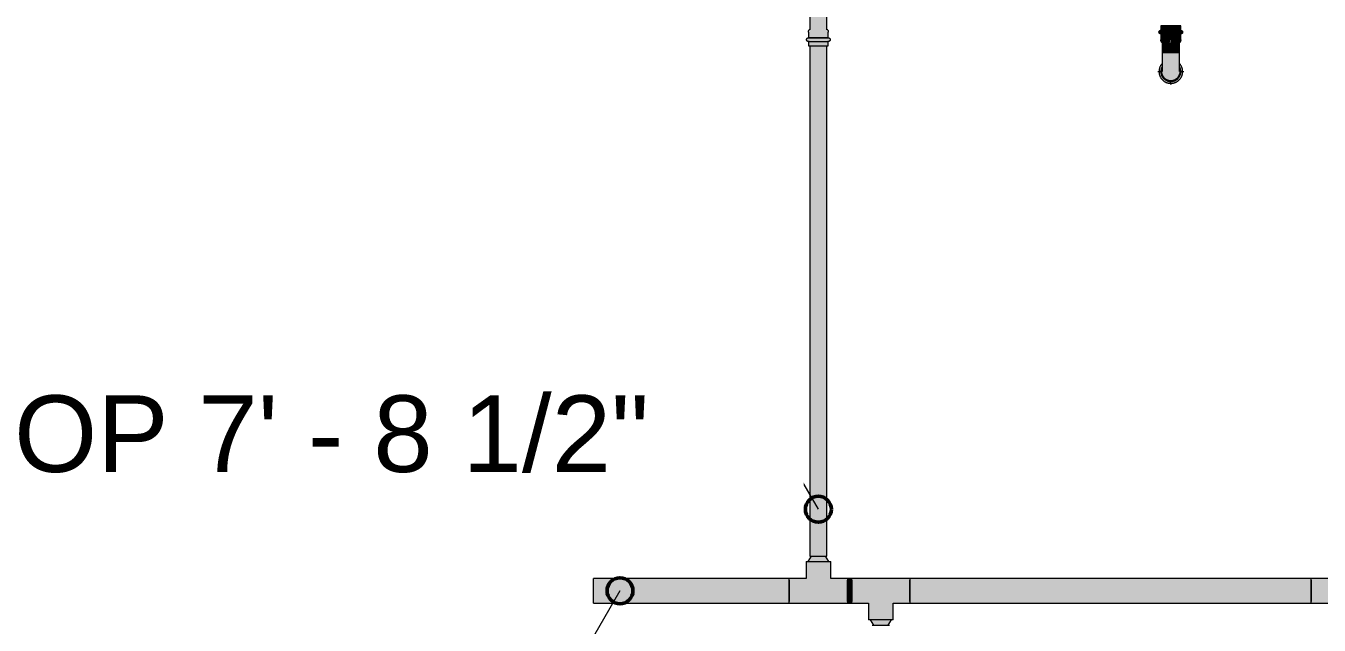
# Model space of a CAD drawing. Header units: inches. Extents: x -3385 to 41, y 7 to 1342.
# Drawn here: x -3176.1 to -3076.4, y 141.1 to 187.3 of the extents above; entities that cross this region are included whole.
import ezdxf

# ---------------------------------------------------------------- set-up
doc = ezdxf.new("R2010")
doc.units = ezdxf.units.IN
doc.header["$MEASUREMENT"] = 0
for name, color, linetype, lineweight in [('G-ANNO-DIMS', 111, 'Continuous', 9), ('P-PIPE', 3, 'Continuous', 9), ('P-PIPE-CNTR', 3, 'Continuous', 9)]:
    doc.layers.add(name, color=color, linetype=linetype, lineweight=lineweight)
doc.styles.add('Arial', font='arial.ttf', dxfattribs={"height": 5.901198})

# ---------------------------------------------------------------- blocks, each defined once
blk = doc.blocks.new('Victaulic-VicPress316-Elbow 90-45deg Style P568_P571 - Standard-1236442-LOWER PARKING')
at = {"layer": 'P-PIPE'}
for points in [[(-3117.596, 190.518), (-3116.512, 191.602), (-3116.751, 191.841), (-3117.835, 190.757), (-3117.636, 190.557)], [(-3117.39, 190.312), (-3116.306, 191.396), (-3116.306, 191.602), (-3116.518, 191.596), (-3117.596, 190.518), (-3117.596, 190.312), (-3117.438, 190.312)], [(-3116.847, 189.923), (-3116.851, 189.96), (-3116.786, 190.01), (-3116.745, 190.056), (-3116.709, 190.062), (-3116.611, 190.204), (-3116.459, 190.337), (-3116.377, 190.396), (-3116.23, 190.585), (-3116.121, 190.677), (-3116.053, 190.721), (-3116.046, 190.757), (-3115.967, 190.834), (-3115.951, 190.858), (-3115.918, 190.867), (-3115.928, 190.977), (-3115.959, 191.021), (-3115.972, 191.048), (-3115.994, 191.084), (-3117.078, 190), (-3116.972, 189.934), (-3116.848, 189.923)], [(-3115.515, 189.52), (-3115.049, 189.985), (-3115.919, 190.853), (-3115.957, 190.851), (-3116.005, 190.792), (-3116.051, 190.752), (-3116.057, 190.715), (-3116.199, 190.617), (-3116.33, 190.465), (-3116.382, 190.388), (-3116.342, 190.347)], [(-3114.981, 188.233), (-3115.12, 188.929), (-3115.515, 189.52), (-3115.972, 189.045), (-3115.727, 188.678), (-3115.629, 188.233), (-3115.094, 188.233)], [(-3114.981, 188.233), (-3114.324, 188.233), (-3114.352, 188.378), (-3114.412, 188.793), (-3114.56, 189.253), (-3114.592, 189.301), (-3114.727, 189.549), (-3115.056, 189.978), (-3115.515, 189.52), (-3115.12, 188.929)], [(-3114.721, 189.538), (-3114.781, 189.619), (-3114.727, 189.549)], [(-3114.808, 186.971), (-3114.58, 186.989), (-3114.513, 187.003), (-3114.468, 186.984), (-3114.372, 186.983), (-3114.344, 186.978), (-3114.324, 187.006), (-3114.334, 188.233), (-3114.981, 188.233), (-3114.972, 187.004), (-3114.814, 186.971)], [(-3115.003, 186.346), (-3114.215, 186.346), (-3114.222, 186.788), (-3115.748, 186.788), (-3115.748, 186.346), (-3115.117, 186.346)], [(-3115.032, 186.788), (-3114.215, 186.788), (-3114.243, 186.91), (-3114.324, 187.004), (-3114.347, 186.977), (-3114.429, 186.987), (-3114.489, 186.982), (-3114.52, 187.005), (-3114.659, 186.974), (-3114.867, 186.982), (-3114.991, 187.004), (-3115.206, 186.974), (-3115.371, 186.986), (-3115.449, 187.003), (-3115.494, 186.984), (-3115.599, 186.981), (-3115.618, 186.978), (-3115.639, 187.005), (-3115.719, 186.904), (-3115.728, 186.856), (-3115.733, 186.851), (-3115.733, 186.788), (-3115.117, 186.788)], [(-3115.117, 186.055), (-3114.21, 186.06), (-3114.069, 186.201), (-3114.215, 186.346), (-3115.753, 186.341), (-3115.893, 186.201), (-3115.748, 186.055), (-3115.117, 186.055)], [(-3114.982, 185.717), (-3114.215, 185.717), (-3114.215, 186.055), (-3115.748, 186.055), (-3115.748, 185.717), (-3115.003, 185.717)]]:
    blk.add_hatch(color=256, dxfattribs=at).paths.add_polyline_path(points, flags=0)
h = blk.add_hatch(color=256, dxfattribs=at)
h.paths.add_polyline_path([(-3117.078, 190), (-3115.994, 191.084), (-3116.306, 191.396), (-3117.39, 190.312), (-3117.094, 190.016)], flags=0)
h.paths.add_polyline_path([(-3116.657, 190.854), (-3116.657, 190.854), (-3116.657, 191.017)], flags=0)
h = blk.add_hatch(color=256, dxfattribs=at)
h.paths.add_polyline_path([(-3115.917, 189.117), (-3115.917, 189.117), (-3115.951, 189.152)], flags=0)
h.paths.add_polyline_path([(-3115.979, 189.055), (-3115.515, 189.52), (-3116.39, 190.383), (-3116.529, 190.29), (-3116.672, 190.126), (-3116.715, 190.059), (-3116.751, 190.051), (-3116.846, 189.963), (-3116.852, 189.957), (-3116.847, 189.923), (-3115.979, 189.055)], flags=0)
h = blk.add_hatch(color=256, dxfattribs=at)
h.paths.add_polyline_path([(-3115.31, 188.233), (-3115.639, 188.233), (-3115.629, 186.992), (-3115.615, 186.977), (-3115.534, 186.987), (-3115.464, 186.99), (-3115.443, 187.004), (-3115.31, 186.974)], flags=0)
h.paths.add_polyline_path([(-3115.304, 186.974), (-3115.11, 186.982), (-3114.981, 187.006), (-3114.981, 188.233), (-3115.31, 188.233), (-3115.31, 186.974)], flags=0)
for p, q in [((-3116.512, 191.602), (-3116.751, 191.841)), ((-3115.994, 191.084), (-3116.306, 191.396)), ((-3117.835, 190.757), (-3117.596, 190.518)), ((-3115.049, 189.985), (-3115.946, 190.882)), ((-3117.39, 190.312), (-3117.078, 190)), ((-3116.876, 189.952), (-3115.979, 189.055)), ((-3115.639, 188.233), (-3115.639, 186.949)), ((-3114.324, 186.949), (-3114.324, 188.233)), ((-3115.748, 186.788), (-3115.748, 186.346)), ((-3114.215, 186.346), (-3114.215, 186.788)), ((-3115.748, 186.055), (-3115.748, 185.717)), ((-3114.215, 185.717), (-3114.215, 186.055))]:
    blk.add_line(p, q, dxfattribs=at)
at = {"layer": 'P-PIPE', "flags": 128}
for points in [[(-3116.512, 191.602), (-3116.512, 191.601), (-3116.514, 191.6), (-3116.516, 191.598), (-3116.519, 191.595), (-3116.523, 191.591), (-3116.528, 191.586), (-3116.533, 191.581), (-3116.54, 191.574), (-3116.547, 191.567), (-3116.555, 191.559), (-3116.564, 191.55), (-3116.573, 191.541), (-3116.584, 191.53), (-3116.595, 191.519), (-3116.607, 191.507), (-3116.62, 191.495), (-3116.633, 191.481), (-3116.647, 191.467), (-3116.661, 191.453), (-3116.677, 191.437), (-3116.693, 191.422), (-3116.709, 191.405), (-3116.726, 191.388), (-3116.744, 191.371), (-3116.762, 191.353), (-3116.78, 191.334), (-3116.799, 191.315), (-3116.818, 191.296), (-3116.838, 191.276), (-3116.858, 191.256), (-3116.878, 191.236), (-3116.899, 191.215), (-3116.92, 191.194), (-3116.941, 191.173), (-3116.962, 191.152), (-3116.984, 191.13), (-3117.005, 191.109), (-3117.027, 191.087), (-3117.049, 191.066), (-3117.07, 191.044), (-3117.092, 191.022), (-3117.113, 191.001), (-3117.135, 190.979), (-3117.156, 190.958), (-3117.178, 190.937), (-3117.199, 190.916), (-3117.219, 190.895), (-3117.24, 190.874), (-3117.26, 190.854), (-3117.28, 190.834), (-3117.299, 190.815), (-3117.319, 190.796), (-3117.337, 190.777), (-3117.356, 190.759), (-3117.373, 190.741), (-3117.391, 190.724), (-3117.407, 190.707), (-3117.423, 190.691), (-3117.439, 190.675), (-3117.454, 190.66), (-3117.468, 190.646), (-3117.482, 190.632), (-3117.495, 190.619), (-3117.507, 190.607), (-3117.519, 190.595), (-3117.529, 190.585), (-3117.539, 190.575), (-3117.549, 190.565), (-3117.557, 190.557), (-3117.565, 190.549), (-3117.572, 190.542), (-3117.578, 190.536), (-3117.583, 190.531), (-3117.587, 190.527), (-3117.591, 190.523), (-3117.593, 190.521), (-3117.595, 190.519), (-3117.596, 190.518), (-3117.596, 190.518)], [(-3117.39, 190.312), (-3117.39, 190.312), (-3117.389, 190.314), (-3117.386, 190.316), (-3117.383, 190.319), (-3117.38, 190.323), (-3117.375, 190.328), (-3117.369, 190.333), (-3117.363, 190.34), (-3117.356, 190.347), (-3117.348, 190.355), (-3117.339, 190.364), (-3117.329, 190.373), (-3117.319, 190.384), (-3117.308, 190.395), (-3117.296, 190.407), (-3117.283, 190.419), (-3117.27, 190.433), (-3117.256, 190.447), (-3117.241, 190.461), (-3117.226, 190.477), (-3117.21, 190.492), (-3117.194, 190.509), (-3117.177, 190.526), (-3117.159, 190.543), (-3117.141, 190.561), (-3117.123, 190.58), (-3117.104, 190.599), (-3117.085, 190.618), (-3117.065, 190.638), (-3117.045, 190.658), (-3117.024, 190.678), (-3117.004, 190.699), (-3116.983, 190.72), (-3116.962, 190.741), (-3116.941, 190.762), (-3116.919, 190.784), (-3116.898, 190.805), (-3116.876, 190.827), (-3116.854, 190.848), (-3116.833, 190.87), (-3116.811, 190.892), (-3116.789, 190.913), (-3116.768, 190.935), (-3116.747, 190.956), (-3116.725, 190.977), (-3116.704, 190.998), (-3116.684, 191.019), (-3116.663, 191.04), (-3116.643, 191.06), (-3116.623, 191.08), (-3116.603, 191.099), (-3116.584, 191.118), (-3116.566, 191.137), (-3116.547, 191.155), (-3116.529, 191.173), (-3116.512, 191.19), (-3116.495, 191.207), (-3116.479, 191.223), (-3116.464, 191.239), (-3116.449, 191.254), (-3116.434, 191.268), (-3116.421, 191.282), (-3116.408, 191.295), (-3116.395, 191.307), (-3116.384, 191.319), (-3116.373, 191.329), (-3116.363, 191.339), (-3116.354, 191.349), (-3116.345, 191.357), (-3116.338, 191.365), (-3116.331, 191.372), (-3116.325, 191.378), (-3116.32, 191.383), (-3116.315, 191.387), (-3116.312, 191.391), (-3116.309, 191.393), (-3116.307, 191.395), (-3116.306, 191.396), (-3116.306, 191.396)], [(-3116.543, 191.57), (-3116.536, 191.577), (-3116.53, 191.583), (-3116.525, 191.589), (-3116.521, 191.593), (-3116.517, 191.596), (-3116.515, 191.599), (-3116.513, 191.601), (-3116.512, 191.602), (-3116.512, 191.602)], [(-3116.512, 191.602), (-3116.508, 191.606), (-3116.503, 191.61), (-3116.499, 191.613), (-3116.494, 191.617), (-3116.49, 191.62), (-3116.485, 191.623), (-3116.48, 191.626), (-3116.474, 191.629), (-3116.469, 191.631), (-3116.464, 191.634), (-3116.458, 191.636), (-3116.453, 191.638), (-3116.447, 191.639), (-3116.442, 191.641), (-3116.436, 191.642), (-3116.43, 191.643), (-3116.424, 191.644), (-3116.419, 191.644), (-3116.413, 191.644), (-3116.407, 191.644), (-3116.401, 191.644), (-3116.395, 191.644), (-3116.39, 191.643), (-3116.384, 191.642), (-3116.378, 191.641), (-3116.373, 191.64), (-3116.367, 191.638), (-3116.361, 191.636), (-3116.356, 191.634), (-3116.351, 191.632), (-3116.345, 191.63), (-3116.34, 191.627), (-3116.335, 191.624), (-3116.33, 191.621), (-3116.325, 191.618), (-3116.321, 191.614), (-3116.316, 191.611), (-3116.312, 191.607), (-3116.307, 191.603), (-3116.303, 191.599), (-3116.299, 191.594), (-3116.296, 191.59), (-3116.292, 191.585), (-3116.289, 191.581), (-3116.286, 191.576), (-3116.283, 191.571), (-3116.28, 191.566), (-3116.277, 191.56), (-3116.275, 191.555), (-3116.273, 191.55), (-3116.271, 191.544), (-3116.269, 191.539), (-3116.268, 191.533), (-3116.266, 191.527), (-3116.265, 191.522), (-3116.265, 191.516), (-3116.264, 191.51), (-3116.264, 191.504), (-3116.264, 191.498), (-3116.264, 191.493), (-3116.264, 191.487), (-3116.265, 191.481), (-3116.266, 191.475), (-3116.267, 191.469), (-3116.268, 191.464), (-3116.269, 191.458), (-3116.271, 191.453), (-3116.273, 191.447), (-3116.275, 191.442), (-3116.278, 191.436), (-3116.28, 191.431), (-3116.283, 191.426), (-3116.286, 191.421), (-3116.289, 191.416), (-3116.293, 191.412), (-3116.296, 191.407), (-3116.3, 191.403), (-3116.304, 191.398), (-3116.306, 191.396)], [(-3116.306, 191.396), (-3116.307, 191.396), (-3116.308, 191.394), (-3116.31, 191.392), (-3116.313, 191.389), (-3116.317, 191.385), (-3116.322, 191.38), (-3116.327, 191.375), (-3116.334, 191.368)], [(-3117.39, 190.312), (-3117.394, 190.308), (-3117.399, 190.304), (-3117.403, 190.3), (-3117.408, 190.297), (-3117.413, 190.294), (-3117.418, 190.291), (-3117.423, 190.288), (-3117.428, 190.285), (-3117.433, 190.282), (-3117.438, 190.28), (-3117.444, 190.278), (-3117.449, 190.276), (-3117.455, 190.274), (-3117.461, 190.273), (-3117.466, 190.272), (-3117.472, 190.271), (-3117.478, 190.27), (-3117.484, 190.27), (-3117.489, 190.269), (-3117.495, 190.269), (-3117.501, 190.27), (-3117.507, 190.27), (-3117.513, 190.271), (-3117.518, 190.272), (-3117.524, 190.273), (-3117.53, 190.274), (-3117.535, 190.276), (-3117.541, 190.277), (-3117.546, 190.279), (-3117.552, 190.282), (-3117.557, 190.284), (-3117.562, 190.287), (-3117.567, 190.29), (-3117.572, 190.293), (-3117.577, 190.296), (-3117.582, 190.299), (-3117.586, 190.303), (-3117.591, 190.307), (-3117.595, 190.311), (-3117.599, 190.315), (-3117.603, 190.319), (-3117.607, 190.324), (-3117.61, 190.328), (-3117.614, 190.333), (-3117.617, 190.338), (-3117.62, 190.343), (-3117.622, 190.348), (-3117.625, 190.353), (-3117.627, 190.359), (-3117.63, 190.364), (-3117.631, 190.37), (-3117.633, 190.375), (-3117.635, 190.381), (-3117.636, 190.387), (-3117.637, 190.392), (-3117.638, 190.398), (-3117.638, 190.404), (-3117.639, 190.41), (-3117.639, 190.415), (-3117.639, 190.421), (-3117.638, 190.427), (-3117.638, 190.433), (-3117.637, 190.439), (-3117.636, 190.444), (-3117.634, 190.45), (-3117.633, 190.456), (-3117.631, 190.461), (-3117.629, 190.467), (-3117.627, 190.472), (-3117.625, 190.477), (-3117.622, 190.483), (-3117.619, 190.488), (-3117.616, 190.493), (-3117.613, 190.498), (-3117.61, 190.502), (-3117.606, 190.507), (-3117.602, 190.511), (-3117.598, 190.516), (-3117.596, 190.518)], [(-3117.596, 190.518), (-3117.596, 190.518), (-3117.594, 190.52), (-3117.592, 190.522), (-3117.589, 190.525), (-3117.585, 190.529), (-3117.58, 190.533), (-3117.575, 190.539), (-3117.568, 190.545)], [(-3115.994, 191.084), (-3115.987, 191.076), (-3115.979, 191.068), (-3115.972, 191.059), (-3115.966, 191.051), (-3115.96, 191.042), (-3115.954, 191.032), (-3115.948, 191.023), (-3115.943, 191.013), (-3115.939, 191.004), (-3115.934, 190.994), (-3115.93, 190.983), (-3115.927, 190.973), (-3115.924, 190.963), (-3115.921, 190.952), (-3115.919, 190.941), (-3115.917, 190.931), (-3115.916, 190.92), (-3115.915, 190.909), (-3115.914, 190.898), (-3115.914, 190.887), (-3115.915, 190.876), (-3115.916, 190.865), (-3115.917, 190.855), (-3115.917, 190.853)], [(-3117.359, 190.343), (-3117.366, 190.336), (-3117.372, 190.33), (-3117.377, 190.325), (-3117.381, 190.321), (-3117.385, 190.317), (-3117.387, 190.315), (-3117.389, 190.313), (-3117.39, 190.312), (-3117.39, 190.312)], [(-3116.847, 189.923), (-3116.858, 189.921), (-3116.869, 189.921), (-3116.879, 189.92), (-3116.89, 189.92), (-3116.901, 189.92), (-3116.912, 189.921), (-3116.923, 189.923), (-3116.934, 189.924), (-3116.944, 189.926), (-3116.955, 189.929), (-3116.965, 189.932), (-3116.976, 189.935), (-3116.986, 189.939), (-3116.996, 189.943), (-3117.006, 189.948), (-3117.016, 189.953), (-3117.025, 189.959), (-3117.034, 189.964), (-3117.043, 189.97), (-3117.052, 189.977), (-3117.061, 189.984), (-3117.069, 189.991), (-3117.077, 189.998), (-3117.078, 190)], [(-3114.324, 188.233), (-3114.326, 188.332), (-3114.332, 188.431), (-3114.341, 188.53), (-3114.355, 188.628), (-3114.373, 188.725), (-3114.395, 188.822), (-3114.42, 188.918), (-3114.449, 189.012), (-3114.482, 189.106), (-3114.519, 189.198), (-3114.56, 189.288), (-3114.604, 189.377), (-3114.651, 189.464), (-3114.702, 189.549), (-3114.756, 189.632), (-3114.814, 189.713), (-3114.875, 189.791), (-3114.939, 189.867), (-3115.005, 189.94), (-3115.049, 189.985)], [(-3115.979, 189.055), (-3115.947, 189.022), (-3115.916, 188.987), (-3115.887, 188.951), (-3115.859, 188.914), (-3115.832, 188.875), (-3115.807, 188.836), (-3115.784, 188.796), (-3115.762, 188.755), (-3115.742, 188.713), (-3115.724, 188.67), (-3115.707, 188.627), (-3115.692, 188.583), (-3115.679, 188.538), (-3115.668, 188.493), (-3115.659, 188.447), (-3115.651, 188.401), (-3115.645, 188.355), (-3115.641, 188.309), (-3115.639, 188.263), (-3115.639, 188.233)], [(-3115.748, 186.788), (-3115.747, 186.799), (-3115.747, 186.81), (-3115.746, 186.821), (-3115.744, 186.831), (-3115.742, 186.842), (-3115.74, 186.853), (-3115.737, 186.863), (-3115.734, 186.874), (-3115.73, 186.884), (-3115.726, 186.894), (-3115.722, 186.904), (-3115.717, 186.914), (-3115.712, 186.923), (-3115.706, 186.933), (-3115.7, 186.942), (-3115.694, 186.951), (-3115.687, 186.959), (-3115.68, 186.968), (-3115.673, 186.976), (-3115.665, 186.983), (-3115.657, 186.991), (-3115.649, 186.998), (-3115.64, 187.005), (-3115.639, 187.006)], [(-3114.324, 187.006), (-3114.315, 186.999), (-3114.307, 186.992), (-3114.299, 186.985), (-3114.291, 186.977), (-3114.284, 186.969), (-3114.277, 186.961), (-3114.27, 186.952), (-3114.263, 186.943), (-3114.257, 186.934), (-3114.252, 186.925), (-3114.246, 186.915), (-3114.241, 186.906), (-3114.237, 186.896), (-3114.233, 186.886), (-3114.229, 186.876), (-3114.226, 186.865), (-3114.223, 186.855), (-3114.22, 186.844), (-3114.218, 186.833), (-3114.217, 186.822), (-3114.216, 186.812), (-3114.215, 186.801), (-3114.215, 186.79), (-3114.215, 186.788)], [(-3115.748, 186.055), (-3115.753, 186.056), (-3115.759, 186.056), (-3115.765, 186.056), (-3115.771, 186.057), (-3115.777, 186.058), (-3115.782, 186.06), (-3115.788, 186.061), (-3115.793, 186.063), (-3115.799, 186.065), (-3115.804, 186.067), (-3115.81, 186.069), (-3115.815, 186.072), (-3115.82, 186.075), (-3115.825, 186.078), (-3115.83, 186.081), (-3115.835, 186.084), (-3115.839, 186.088), (-3115.844, 186.092), (-3115.848, 186.095), (-3115.852, 186.1), (-3115.856, 186.104), (-3115.86, 186.108), (-3115.863, 186.113), (-3115.867, 186.117), (-3115.87, 186.122), (-3115.873, 186.127), (-3115.876, 186.132), (-3115.879, 186.138), (-3115.881, 186.143), (-3115.883, 186.148), (-3115.885, 186.154), (-3115.887, 186.159), (-3115.889, 186.165), (-3115.89, 186.17), (-3115.891, 186.176), (-3115.892, 186.182), (-3115.893, 186.188), (-3115.893, 186.194), (-3115.893, 186.199), (-3115.893, 186.205), (-3115.893, 186.211), (-3115.892, 186.217), (-3115.892, 186.223), (-3115.891, 186.228), (-3115.889, 186.234), (-3115.888, 186.24), (-3115.886, 186.245), (-3115.884, 186.251), (-3115.882, 186.256), (-3115.88, 186.261), (-3115.877, 186.267), (-3115.875, 186.272), (-3115.872, 186.277), (-3115.869, 186.282), (-3115.865, 186.287), (-3115.862, 186.291), (-3115.858, 186.296), (-3115.854, 186.3), (-3115.85, 186.304), (-3115.846, 186.308), (-3115.842, 186.312), (-3115.837, 186.316), (-3115.832, 186.319), (-3115.828, 186.322), (-3115.823, 186.326), (-3115.818, 186.328), (-3115.812, 186.331), (-3115.807, 186.334), (-3115.802, 186.336), (-3115.796, 186.338), (-3115.791, 186.34), (-3115.785, 186.341), (-3115.78, 186.343), (-3115.774, 186.344), (-3115.768, 186.345), (-3115.762, 186.346), (-3115.757, 186.346), (-3115.751, 186.346), (-3115.748, 186.346)], [(-3114.215, 186.346), (-3114.215, 186.346), (-3114.217, 186.346), (-3114.22, 186.346), (-3114.225, 186.346), (-3114.23, 186.346), (-3114.237, 186.346), (-3114.245, 186.346), (-3114.254, 186.346), (-3114.264, 186.346), (-3114.275, 186.346), (-3114.288, 186.346), (-3114.301, 186.346), (-3114.316, 186.346), (-3114.332, 186.346), (-3114.349, 186.346), (-3114.367, 186.346), (-3114.385, 186.346), (-3114.405, 186.346), (-3114.426, 186.346), (-3114.447, 186.346), (-3114.47, 186.346), (-3114.493, 186.346), (-3114.517, 186.346), (-3114.542, 186.346), (-3114.567, 186.346), (-3114.593, 186.346), (-3114.62, 186.346), (-3114.648, 186.346), (-3114.675, 186.346), (-3114.704, 186.346), (-3114.733, 186.346), (-3114.762, 186.346), (-3114.791, 186.346), (-3114.821, 186.346), (-3114.851, 186.346), (-3114.882, 186.346), (-3114.912, 186.346), (-3114.943, 186.346), (-3114.973, 186.346), (-3115.004, 186.346), (-3115.035, 186.346), (-3115.065, 186.346), (-3115.095, 186.346), (-3115.126, 186.346), (-3115.156, 186.346), (-3115.185, 186.346), (-3115.215, 186.346), (-3115.244, 186.346), (-3115.272, 186.346), (-3115.3, 186.346), (-3115.328, 186.346), (-3115.355, 186.346), (-3115.382, 186.346), (-3115.407, 186.346), (-3115.433, 186.346), (-3115.457, 186.346), (-3115.481, 186.346), (-3115.503, 186.346), (-3115.525, 186.346), (-3115.547, 186.346), (-3115.567, 186.346), (-3115.586, 186.346), (-3115.605, 186.346), (-3115.622, 186.346), (-3115.638, 186.346), (-3115.653, 186.346), (-3115.668, 186.346), (-3115.681, 186.346), (-3115.693, 186.346), (-3115.704, 186.346), (-3115.713, 186.346), (-3115.722, 186.346), (-3115.729, 186.346), (-3115.735, 186.346), (-3115.74, 186.346), (-3115.744, 186.346), (-3115.746, 186.346), (-3115.747, 186.346), (-3115.748, 186.346)], [(-3115.748, 186.346), (-3115.747, 186.346), (-3115.745, 186.346), (-3115.742, 186.346), (-3115.738, 186.346), (-3115.732, 186.346), (-3115.726, 186.346), (-3115.718, 186.346), (-3115.709, 186.346)], [(-3115.748, 186.055), (-3115.747, 186.055), (-3115.745, 186.055), (-3115.742, 186.055), (-3115.738, 186.055), (-3115.732, 186.055), (-3115.726, 186.055), (-3115.718, 186.055), (-3115.709, 186.055), (-3115.699, 186.055), (-3115.687, 186.055), (-3115.675, 186.055), (-3115.661, 186.055), (-3115.646, 186.055), (-3115.631, 186.055), (-3115.614, 186.055), (-3115.596, 186.055), (-3115.577, 186.055), (-3115.557, 186.055), (-3115.537, 186.055), (-3115.515, 186.055), (-3115.493, 186.055), (-3115.47, 186.055), (-3115.446, 186.055), (-3115.421, 186.055), (-3115.395, 186.055), (-3115.369, 186.055), (-3115.342, 186.055), (-3115.315, 186.055), (-3115.287, 186.055), (-3115.259, 186.055), (-3115.23, 186.055), (-3115.201, 186.055), (-3115.171, 186.055), (-3115.142, 186.055), (-3115.111, 186.055), (-3115.081, 186.055), (-3115.051, 186.055), (-3115.02, 186.055), (-3114.989, 186.055), (-3114.959, 186.055), (-3114.928, 186.055), (-3114.898, 186.055), (-3114.867, 186.055), (-3114.837, 186.055), (-3114.807, 186.055), (-3114.777, 186.055), (-3114.748, 186.055), (-3114.719, 186.055), (-3114.69, 186.055), (-3114.662, 186.055), (-3114.635, 186.055), (-3114.608, 186.055), (-3114.581, 186.055), (-3114.555, 186.055), (-3114.53, 186.055), (-3114.506, 186.055), (-3114.482, 186.055), (-3114.459, 186.055), (-3114.437, 186.055), (-3114.416, 186.055), (-3114.396, 186.055), (-3114.376, 186.055), (-3114.358, 186.055), (-3114.341, 186.055), (-3114.324, 186.055), (-3114.309, 186.055), (-3114.295, 186.055), (-3114.282, 186.055), (-3114.27, 186.055), (-3114.259, 186.055), (-3114.249, 186.055), (-3114.241, 186.055), (-3114.233, 186.055), (-3114.227, 186.055), (-3114.222, 186.055), (-3114.219, 186.055), (-3114.216, 186.055), (-3114.215, 186.055), (-3114.215, 186.055)], [(-3115.703, 186.055), (-3115.713, 186.055), (-3115.722, 186.055), (-3115.729, 186.055), (-3115.735, 186.055), (-3115.74, 186.055), (-3115.744, 186.055), (-3115.746, 186.055), (-3115.747, 186.055), (-3115.748, 186.055)], [(-3114.259, 186.346), (-3114.249, 186.346), (-3114.241, 186.346), (-3114.233, 186.346), (-3114.227, 186.346), (-3114.222, 186.346), (-3114.219, 186.346), (-3114.216, 186.346), (-3114.215, 186.346), (-3114.215, 186.346)], [(-3114.215, 186.055), (-3114.215, 186.055), (-3114.217, 186.055), (-3114.22, 186.055), (-3114.224, 186.055), (-3114.23, 186.055), (-3114.237, 186.055), (-3114.245, 186.055), (-3114.254, 186.055)], [(-3114.215, 186.346), (-3114.209, 186.346), (-3114.203, 186.346), (-3114.197, 186.345), (-3114.191, 186.345), (-3114.186, 186.343), (-3114.18, 186.342), (-3114.174, 186.341), (-3114.169, 186.339), (-3114.163, 186.337), (-3114.158, 186.335), (-3114.153, 186.333), (-3114.147, 186.33), (-3114.142, 186.327), (-3114.137, 186.324), (-3114.133, 186.321), (-3114.128, 186.318), (-3114.123, 186.314), (-3114.119, 186.31), (-3114.114, 186.306), (-3114.11, 186.302), (-3114.106, 186.298), (-3114.103, 186.294), (-3114.099, 186.289), (-3114.095, 186.284), (-3114.092, 186.28), (-3114.089, 186.275), (-3114.086, 186.269), (-3114.084, 186.264), (-3114.081, 186.259), (-3114.079, 186.254), (-3114.077, 186.248), (-3114.075, 186.243), (-3114.074, 186.237), (-3114.072, 186.231), (-3114.071, 186.226), (-3114.07, 186.22), (-3114.07, 186.214), (-3114.069, 186.208), (-3114.069, 186.202), (-3114.069, 186.197), (-3114.07, 186.191), (-3114.07, 186.185), (-3114.071, 186.179), (-3114.072, 186.174), (-3114.073, 186.168), (-3114.074, 186.162), (-3114.076, 186.157), (-3114.078, 186.151), (-3114.08, 186.146), (-3114.082, 186.14), (-3114.085, 186.135), (-3114.088, 186.13), (-3114.091, 186.125), (-3114.094, 186.12), (-3114.097, 186.115), (-3114.101, 186.111), (-3114.104, 186.106), (-3114.108, 186.102), (-3114.112, 186.098), (-3114.116, 186.094), (-3114.121, 186.09), (-3114.125, 186.086), (-3114.13, 186.083), (-3114.135, 186.079), (-3114.14, 186.076), (-3114.145, 186.073), (-3114.15, 186.071), (-3114.155, 186.068), (-3114.16, 186.066), (-3114.166, 186.064), (-3114.171, 186.062), (-3114.177, 186.06), (-3114.183, 186.059), (-3114.188, 186.058), (-3114.194, 186.057), (-3114.2, 186.056), (-3114.206, 186.056), (-3114.212, 186.055), (-3114.215, 186.055)]]:
    blk.add_lwpolyline(points, dxfattribs=at)
at = {"layer": 'P-PIPE'}
for centre, major_axis, ratio, start_param, end_param in [((-3117.054, 191.06), (0.542, 0.542), 0.000328, 0.000356, 3.141593), ((-3116.848, 190.854), (0.542, 0.542), 0.000328, 0.000356, 3.141593), ((-3117.293, 191.299), (0.542, 0.542), 0.000328, 0.785755, 1.570841), ((-3117.293, 191.299), (0.542, 0.542), 0.000328, 0.000356, 0.785223), ((-3117.293, 191.299), (0.542, 0.542), 0.000328, 2.356551, 3.141593), ((-3117.293, 191.299), (0.542, 0.542), 0.000328, 1.571153, 2.356331), ((-3114.981, 186.346), (0.766, 0), 0.00002, 3.141593, 6.282701), ((-3114.981, 186.055), (0.766, 0), 0.00002, 3.141593, 6.282701), ((-3114.981, 185.717), (-0.767, 0), 0.00002, 0, 3.141108)]:
    blk.add_ellipse(centre, major_axis=major_axis, ratio=ratio, start_param=start_param, end_param=end_param, dxfattribs=at)
blk = doc.blocks.new('Victaulic-VicPress316-Elbow 90-45deg Style P568_P571 - Standard-V30-LOWER PARKING')
at = {"layer": 'P-PIPE'}
for points in [[(-3300.475, 461.118), (-3300.475, 461.369), (-3300.498, 461.41), (-3300.565, 461.627), (-3300.584, 461.743), (-3300.491, 462.091), (-3300.36, 462.285), (-3300.173, 462.408), (-3300.108, 462.439), (-3299.934, 462.483), (-3299.854, 462.494), (-3299.818, 462.509), (-3299.818, 462.582), (-3300.146, 462.594), (-3300.436, 462.413), (-3300.571, 462.257), (-3300.667, 462.076), (-3300.677, 461.922), (-3300.727, 461.743), (-3300.711, 461.584), (-3300.667, 461.41), (-3300.571, 461.228), (-3300.478, 461.121)], [(-3300.475, 461.369), (-3300.463, 461.863), (-3300.405, 462.033), (-3300.342, 462.136), (-3300.276, 462.21), (-3300.212, 462.266), (-3300.112, 462.328), (-3299.974, 462.379), (-3299.932, 462.39), (-3299.818, 462.4), (-3299.818, 462.509), (-3299.865, 462.49), (-3299.983, 462.478), (-3300.173, 462.408), (-3300.364, 462.278), (-3300.491, 462.091), (-3300.54, 461.962), (-3300.584, 461.743), (-3300.539, 461.52), (-3300.492, 461.393)], [(-3299.16, 461.118), (-3299.065, 461.228), (-3298.969, 461.41), (-3298.958, 461.564), (-3298.908, 461.743), (-3298.924, 461.901), (-3298.969, 462.076), (-3299.065, 462.257), (-3299.199, 462.413), (-3299.489, 462.594), (-3299.651, 462.639), (-3299.818, 462.655), (-3299.818, 462.509), (-3299.77, 462.49), (-3299.641, 462.475), (-3299.449, 462.4), (-3299.276, 462.285), (-3299.137, 462.076), (-3299.07, 461.859), (-3299.051, 461.743), (-3299.16, 461.301), (-3299.16, 461.135)], [(-3299.16, 461.37), (-3299.127, 461.438), (-3299.095, 461.524), (-3299.051, 461.743), (-3299.096, 461.965), (-3299.144, 462.093), (-3299.307, 462.308), (-3299.462, 462.408), (-3299.501, 462.431), (-3299.652, 462.478), (-3299.781, 462.494), (-3299.818, 462.494), (-3299.818, 462.4), (-3299.661, 462.379), (-3299.523, 462.328), (-3299.424, 462.267), (-3299.35, 462.202), (-3299.276, 462.111), (-3299.224, 462.019), (-3299.178, 461.888), (-3299.17, 461.857), (-3299.16, 461.395)], [(-3300.146, 460.35), (-3299.818, 460.35), (-3299.818, 462.4), (-3299.932, 462.39), (-3300.042, 462.361), (-3300.146, 462.312), (-3300.24, 462.246), (-3300.321, 462.165), (-3300.405, 462.033), (-3300.435, 461.968), (-3300.465, 461.857), (-3300.475, 461.623), (-3300.465, 460.35), (-3300.24, 460.35)], [(-3299.314, 460.35), (-3299.16, 460.35), (-3299.17, 461.857), (-3299.209, 461.987), (-3299.25, 462.074), (-3299.314, 462.165), (-3299.424, 462.267), (-3299.503, 462.319), (-3299.593, 462.361), (-3299.703, 462.39), (-3299.818, 462.39), (-3299.818, 460.35), (-3299.395, 460.35)], [(-3299.983, 459.304), (-3299.818, 459.304), (-3299.831, 459.519), (-3299.992, 459.493), (-3300.173, 459.503), (-3300.248, 459.498), (-3300.287, 459.52), (-3300.41, 459.49), (-3300.46, 459.498), (-3300.476, 459.521), (-3300.536, 459.443), (-3300.572, 459.366), (-3300.572, 459.304), (-3300.063, 459.304)], [(-3300.451, 459.487), (-3300.331, 459.505), (-3300.278, 459.517), (-3300.248, 459.498), (-3300.052, 459.499), (-3299.976, 459.494), (-3299.818, 459.522), (-3299.818, 460.35), (-3300.475, 460.35), (-3300.463, 459.503), (-3300.454, 459.487)], [(-3299.244, 459.49), (-3299.172, 459.504), (-3299.16, 459.522), (-3299.17, 460.35), (-3299.818, 460.35), (-3299.805, 459.519), (-3299.643, 459.493), (-3299.462, 459.503), (-3299.387, 459.498), (-3299.337, 459.516), (-3299.248, 459.49)], [(-3299.615, 459.304), (-3299.051, 459.304), (-3299.065, 459.383), (-3299.161, 459.519), (-3299.2, 459.49), (-3299.294, 459.502), (-3299.357, 459.517), (-3299.395, 459.499), (-3299.593, 459.498), (-3299.703, 459.501), (-3299.818, 459.522), (-3299.818, 459.304), (-3299.652, 459.304)], [(-3300.528, 458.561), (-3299.818, 458.561), (-3299.818, 458.852), (-3300.584, 458.852), (-3300.677, 458.8), (-3300.729, 458.707), (-3300.667, 458.606), (-3300.584, 458.561), (-3300.53, 458.561)], [(-3300.146, 458.852), (-3299.818, 458.852), (-3299.818, 459.304), (-3300.584, 459.304), (-3300.571, 458.852), (-3300.224, 458.852)], [(-3300.472, 458.223), (-3299.818, 458.223), (-3299.818, 458.561), (-3300.584, 458.561), (-3300.584, 458.223), (-3300.528, 458.223)], [(-3299.276, 458.852), (-3299.051, 458.852), (-3299.065, 459.304), (-3299.818, 459.304), (-3299.818, 458.852), (-3299.346, 458.852)], [(-3299.346, 458.561), (-3299.051, 458.561), (-3298.953, 458.615), (-3298.906, 458.707), (-3298.969, 458.806), (-3299.051, 458.852), (-3299.818, 458.852), (-3299.818, 458.561), (-3299.366, 458.561)], [(-3299.489, 458.223), (-3299.051, 458.223), (-3299.065, 458.561), (-3299.818, 458.561), (-3299.818, 458.223), (-3299.547, 458.223)]]:
    blk.add_hatch(color=256, dxfattribs=at).paths.add_polyline_path(points, flags=0)
for p, q in [((-3300.475, 460.35), (-3300.475, 459.456)), ((-3299.16, 459.459), (-3299.16, 460.35)), ((-3300.584, 459.304), (-3300.584, 458.852)), ((-3299.818, 458.852), (-3300.584, 458.852)), ((-3300.584, 458.561), (-3300.584, 458.223)), ((-3299.818, 458.561), (-3300.584, 458.561)), ((-3299.051, 458.852), (-3299.818, 458.852)), ((-3299.051, 458.561), (-3299.818, 458.561)), ((-3299.051, 458.852), (-3299.051, 459.304)), ((-3299.051, 458.223), (-3299.051, 458.561)), ((-3300.584, 458.223), (-3299.818, 458.223)), ((-3299.818, 458.223), (-3299.051, 458.223))]:
    blk.add_line(p, q, dxfattribs=at)
at = {"layer": 'P-PIPE', "flags": 128}
for points in [[(-3299.818, 462.655), (-3299.854, 462.654), (-3299.89, 462.652), (-3299.927, 462.648), (-3299.963, 462.643), (-3299.999, 462.637), (-3300.034, 462.629), (-3300.07, 462.619), (-3300.104, 462.609), (-3300.139, 462.596), (-3300.173, 462.583), (-3300.206, 462.568), (-3300.239, 462.552), (-3300.271, 462.534), (-3300.302, 462.515), (-3300.333, 462.496), (-3300.362, 462.474), (-3300.391, 462.452), (-3300.419, 462.428), (-3300.446, 462.404), (-3300.472, 462.378), (-3300.497, 462.352), (-3300.52, 462.324), (-3300.543, 462.295), (-3300.565, 462.266), (-3300.585, 462.236), (-3300.604, 462.204), (-3300.622, 462.173), (-3300.638, 462.14), (-3300.654, 462.107), (-3300.668, 462.073), (-3300.68, 462.039), (-3300.691, 462.004), (-3300.701, 461.969), (-3300.709, 461.934), (-3300.716, 461.898), (-3300.722, 461.862), (-3300.726, 461.825), (-3300.728, 461.789), (-3300.73, 461.753), (-3300.729, 461.716), (-3300.727, 461.68), (-3300.724, 461.643), (-3300.719, 461.607), (-3300.713, 461.571), (-3300.706, 461.536), (-3300.697, 461.5), (-3300.686, 461.465), (-3300.675, 461.431), (-3300.661, 461.397), (-3300.647, 461.363), (-3300.631, 461.33), (-3300.614, 461.298), (-3300.595, 461.267), (-3300.576, 461.236), (-3300.555, 461.206), (-3300.533, 461.177), (-3300.51, 461.149), (-3300.485, 461.122)], [(-3299.818, 462.509), (-3299.848, 462.509), (-3299.879, 462.507), (-3299.909, 462.504), (-3299.94, 462.5), (-3299.97, 462.494), (-3300, 462.487), (-3300.029, 462.479), (-3300.059, 462.47), (-3300.088, 462.46), (-3300.116, 462.449), (-3300.144, 462.436), (-3300.172, 462.423), (-3300.198, 462.408), (-3300.225, 462.392), (-3300.25, 462.375), (-3300.275, 462.358), (-3300.3, 462.339), (-3300.323, 462.319), (-3300.346, 462.298), (-3300.367, 462.277), (-3300.388, 462.254), (-3300.408, 462.231), (-3300.427, 462.207), (-3300.445, 462.182), (-3300.463, 462.157), (-3300.479, 462.131), (-3300.494, 462.104), (-3300.507, 462.077), (-3300.52, 462.049), (-3300.532, 462.021), (-3300.543, 461.992), (-3300.552, 461.963), (-3300.56, 461.933), (-3300.567, 461.903), (-3300.573, 461.873), (-3300.578, 461.843), (-3300.581, 461.812), (-3300.583, 461.782), (-3300.584, 461.751), (-3300.584, 461.72), (-3300.582, 461.69), (-3300.58, 461.659), (-3300.576, 461.629), (-3300.57, 461.599), (-3300.564, 461.569), (-3300.556, 461.539), (-3300.548, 461.51), (-3300.538, 461.481), (-3300.527, 461.452), (-3300.515, 461.424), (-3300.501, 461.396), (-3300.487, 461.369), (-3300.475, 461.349)], [(-3299.16, 461.111), (-3299.138, 461.134), (-3299.115, 461.162), (-3299.092, 461.19), (-3299.07, 461.22), (-3299.05, 461.25), (-3299.031, 461.281), (-3299.013, 461.313), (-3298.997, 461.345), (-3298.981, 461.379), (-3298.968, 461.412), (-3298.955, 461.447), (-3298.944, 461.481), (-3298.934, 461.516), (-3298.926, 461.552), (-3298.919, 461.588), (-3298.913, 461.624), (-3298.909, 461.66), (-3298.907, 461.696), (-3298.906, 461.733), (-3298.906, 461.769), (-3298.908, 461.806), (-3298.911, 461.842), (-3298.916, 461.878), (-3298.922, 461.914), (-3298.929, 461.95), (-3298.938, 461.985), (-3298.949, 462.02), (-3298.961, 462.055), (-3298.974, 462.089), (-3298.988, 462.122), (-3299.004, 462.155), (-3299.021, 462.187), (-3299.04, 462.219), (-3299.059, 462.25), (-3299.08, 462.28), (-3299.102, 462.309), (-3299.125, 462.337), (-3299.15, 462.364), (-3299.175, 462.39), (-3299.202, 462.415), (-3299.229, 462.439), (-3299.257, 462.462), (-3299.286, 462.484), (-3299.317, 462.505), (-3299.347, 462.524), (-3299.379, 462.542), (-3299.411, 462.559), (-3299.444, 462.575), (-3299.478, 462.589), (-3299.512, 462.602), (-3299.547, 462.614), (-3299.582, 462.624), (-3299.617, 462.633), (-3299.653, 462.64), (-3299.689, 462.646), (-3299.725, 462.65), (-3299.761, 462.653), (-3299.798, 462.655), (-3299.818, 462.655)], [(-3299.157, 461.355), (-3299.142, 461.382), (-3299.128, 461.409), (-3299.115, 461.437), (-3299.103, 461.465), (-3299.093, 461.494), (-3299.083, 461.523), (-3299.075, 461.553), (-3299.068, 461.582), (-3299.062, 461.613), (-3299.058, 461.643), (-3299.054, 461.673), (-3299.052, 461.704), (-3299.051, 461.735), (-3299.051, 461.765), (-3299.053, 461.796), (-3299.056, 461.826), (-3299.06, 461.857), (-3299.065, 461.887), (-3299.071, 461.917), (-3299.079, 461.947), (-3299.087, 461.976), (-3299.097, 462.005), (-3299.108, 462.034), (-3299.121, 462.062), (-3299.134, 462.089), (-3299.148, 462.116), (-3299.164, 462.143), (-3299.18, 462.169), (-3299.198, 462.194), (-3299.216, 462.218), (-3299.236, 462.242), (-3299.256, 462.265), (-3299.278, 462.287), (-3299.3, 462.308), (-3299.323, 462.328), (-3299.347, 462.348), (-3299.371, 462.366), (-3299.396, 462.383), (-3299.422, 462.4), (-3299.449, 462.415), (-3299.476, 462.429), (-3299.504, 462.442), (-3299.532, 462.454), (-3299.561, 462.465), (-3299.59, 462.475), (-3299.619, 462.483), (-3299.649, 462.491), (-3299.679, 462.497), (-3299.709, 462.502), (-3299.74, 462.505), (-3299.77, 462.508), (-3299.801, 462.509), (-3299.818, 462.509)], [(-3300.475, 461.743), (-3300.475, 461.742), (-3300.475, 461.738), (-3300.475, 461.733), (-3300.475, 461.725), (-3300.475, 461.715), (-3300.475, 461.703), (-3300.475, 461.689), (-3300.475, 461.672), (-3300.475, 461.654), (-3300.475, 461.633), (-3300.475, 461.61), (-3300.475, 461.585), (-3300.475, 461.559), (-3300.475, 461.53), (-3300.475, 461.499), (-3300.475, 461.467), (-3300.475, 461.433), (-3300.475, 461.397), (-3300.475, 461.359), (-3300.475, 461.32), (-3300.475, 461.28), (-3300.475, 461.237), (-3300.475, 461.194), (-3300.475, 461.149), (-3300.475, 461.102), (-3300.475, 461.055), (-3300.475, 461.006), (-3300.475, 460.957), (-3300.475, 460.906), (-3300.475, 460.855), (-3300.475, 460.802), (-3300.475, 460.749), (-3300.475, 460.696), (-3300.475, 460.641), (-3300.475, 460.587), (-3300.475, 460.531), (-3300.475, 460.476), (-3300.475, 460.421), (-3300.475, 460.365), (-3300.475, 460.35)], [(-3299.16, 460.35), (-3299.16, 460.406), (-3299.16, 460.461), (-3299.16, 460.517), (-3299.16, 460.572), (-3299.16, 460.627), (-3299.16, 460.681), (-3299.16, 460.735), (-3299.16, 460.788), (-3299.16, 460.841), (-3299.16, 460.892), (-3299.16, 460.943), (-3299.16, 460.993), (-3299.16, 461.042), (-3299.16, 461.09), (-3299.16, 461.136), (-3299.16, 461.182), (-3299.16, 461.226), (-3299.16, 461.268), (-3299.16, 461.309), (-3299.16, 461.349), (-3299.16, 461.387), (-3299.16, 461.423), (-3299.16, 461.458), (-3299.16, 461.491), (-3299.16, 461.522), (-3299.16, 461.551), (-3299.16, 461.578), (-3299.16, 461.604), (-3299.16, 461.627), (-3299.16, 461.648), (-3299.16, 461.667), (-3299.16, 461.684), (-3299.16, 461.699), (-3299.16, 461.712), (-3299.16, 461.723), (-3299.16, 461.731), (-3299.16, 461.737), (-3299.16, 461.741), (-3299.16, 461.743), (-3299.16, 461.743)], [(-3300.584, 459.304), (-3300.584, 459.315), (-3300.583, 459.326), (-3300.582, 459.336), (-3300.581, 459.347), (-3300.579, 459.358), (-3300.576, 459.369), (-3300.573, 459.379), (-3300.57, 459.39), (-3300.567, 459.4), (-3300.563, 459.41), (-3300.558, 459.42), (-3300.553, 459.43), (-3300.548, 459.439), (-3300.542, 459.449), (-3300.536, 459.458), (-3300.53, 459.467), (-3300.523, 459.475), (-3300.516, 459.483), (-3300.509, 459.492), (-3300.501, 459.499), (-3300.493, 459.507), (-3300.485, 459.514), (-3300.477, 459.521), (-3300.475, 459.522)], [(-3299.16, 459.522), (-3299.151, 459.515), (-3299.143, 459.508), (-3299.135, 459.501), (-3299.127, 459.493), (-3299.12, 459.485), (-3299.113, 459.477), (-3299.106, 459.468), (-3299.1, 459.459), (-3299.094, 459.45), (-3299.088, 459.441), (-3299.083, 459.431), (-3299.078, 459.422), (-3299.073, 459.412), (-3299.069, 459.402), (-3299.066, 459.391), (-3299.062, 459.381), (-3299.059, 459.371), (-3299.057, 459.36), (-3299.055, 459.349), (-3299.053, 459.338), (-3299.052, 459.328), (-3299.051, 459.317), (-3299.051, 459.306), (-3299.051, 459.304)], [(-3300.584, 458.561), (-3300.59, 458.561), (-3300.596, 458.562), (-3300.601, 458.562), (-3300.607, 458.563), (-3300.613, 458.564), (-3300.619, 458.565), (-3300.624, 458.567), (-3300.63, 458.569), (-3300.635, 458.571), (-3300.641, 458.573), (-3300.646, 458.575), (-3300.651, 458.578), (-3300.656, 458.581), (-3300.661, 458.584), (-3300.666, 458.587), (-3300.671, 458.59), (-3300.676, 458.594), (-3300.68, 458.597), (-3300.684, 458.601), (-3300.688, 458.605), (-3300.692, 458.61), (-3300.696, 458.614), (-3300.7, 458.619), (-3300.703, 458.623), (-3300.707, 458.628), (-3300.71, 458.633), (-3300.712, 458.638), (-3300.715, 458.643), (-3300.717, 458.649), (-3300.72, 458.654), (-3300.722, 458.66), (-3300.723, 458.665), (-3300.725, 458.671), (-3300.726, 458.676), (-3300.727, 458.682), (-3300.728, 458.688), (-3300.729, 458.694), (-3300.729, 458.699), (-3300.73, 458.705), (-3300.73, 458.711), (-3300.729, 458.717), (-3300.729, 458.723), (-3300.728, 458.728), (-3300.727, 458.734), (-3300.726, 458.74), (-3300.724, 458.745), (-3300.723, 458.751), (-3300.721, 458.757), (-3300.719, 458.762), (-3300.716, 458.767), (-3300.714, 458.773), (-3300.711, 458.778), (-3300.708, 458.783), (-3300.705, 458.788), (-3300.702, 458.792), (-3300.698, 458.797), (-3300.694, 458.802), (-3300.691, 458.806), (-3300.687, 458.81), (-3300.682, 458.814), (-3300.678, 458.818), (-3300.673, 458.822), (-3300.669, 458.825), (-3300.664, 458.828), (-3300.659, 458.831), (-3300.654, 458.834), (-3300.649, 458.837), (-3300.644, 458.84), (-3300.638, 458.842), (-3300.633, 458.844), (-3300.627, 458.846), (-3300.622, 458.847), (-3300.616, 458.849), (-3300.61, 458.85), (-3300.605, 458.851), (-3300.599, 458.852), (-3300.593, 458.852), (-3300.587, 458.852), (-3300.584, 458.852)], [(-3299.818, 458.852), (-3299.848, 458.852), (-3299.879, 458.852), (-3299.909, 458.852), (-3299.94, 458.852), (-3299.97, 458.852), (-3300, 458.852), (-3300.029, 458.852), (-3300.059, 458.852), (-3300.088, 458.852), (-3300.116, 458.852), (-3300.144, 458.852), (-3300.172, 458.852), (-3300.198, 458.852), (-3300.225, 458.852), (-3300.25, 458.852), (-3300.275, 458.852), (-3300.3, 458.852), (-3300.323, 458.852), (-3300.346, 458.852), (-3300.367, 458.852), (-3300.388, 458.852), (-3300.408, 458.852), (-3300.427, 458.852), (-3300.445, 458.852), (-3300.463, 458.852), (-3300.479, 458.852), (-3300.494, 458.852), (-3300.507, 458.852), (-3300.52, 458.852), (-3300.532, 458.852), (-3300.543, 458.852), (-3300.552, 458.852), (-3300.56, 458.852), (-3300.567, 458.852), (-3300.573, 458.852), (-3300.578, 458.852), (-3300.581, 458.852), (-3300.583, 458.852), (-3300.584, 458.852), (-3300.584, 458.852)], [(-3300.584, 458.852), (-3300.583, 458.852), (-3300.582, 458.852), (-3300.579, 458.852), (-3300.574, 458.852), (-3300.569, 458.852), (-3300.562, 458.852), (-3300.554, 458.852), (-3300.545, 458.852)], [(-3300.543, 458.561), (-3300.552, 458.561), (-3300.56, 458.561), (-3300.567, 458.561), (-3300.573, 458.561), (-3300.578, 458.561), (-3300.581, 458.561), (-3300.583, 458.561), (-3300.584, 458.561), (-3300.584, 458.561)], [(-3300.584, 458.561), (-3300.583, 458.561), (-3300.582, 458.561), (-3300.579, 458.561), (-3300.574, 458.561), (-3300.569, 458.561), (-3300.562, 458.561), (-3300.554, 458.561), (-3300.545, 458.561), (-3300.535, 458.561), (-3300.524, 458.561), (-3300.511, 458.561), (-3300.497, 458.561), (-3300.483, 458.561), (-3300.467, 458.561), (-3300.45, 458.561), (-3300.432, 458.561), (-3300.414, 458.561), (-3300.394, 458.561), (-3300.373, 458.561), (-3300.352, 458.561), (-3300.329, 458.561), (-3300.306, 458.561), (-3300.282, 458.561), (-3300.257, 458.561), (-3300.232, 458.561), (-3300.206, 458.561), (-3300.179, 458.561), (-3300.152, 458.561), (-3300.124, 458.561), (-3300.095, 458.561), (-3300.067, 458.561), (-3300.037, 458.561), (-3300.008, 458.561), (-3299.978, 458.561), (-3299.948, 458.561), (-3299.918, 458.561), (-3299.887, 458.561), (-3299.856, 458.561), (-3299.826, 458.561), (-3299.818, 458.561)], [(-3299.051, 458.852), (-3299.052, 458.852), (-3299.054, 458.852), (-3299.057, 458.852), (-3299.061, 458.852), (-3299.066, 458.852), (-3299.073, 458.852), (-3299.081, 458.852), (-3299.09, 458.852), (-3299.1, 458.852), (-3299.112, 458.852), (-3299.124, 458.852), (-3299.138, 458.852), (-3299.152, 458.852), (-3299.168, 458.852), (-3299.185, 458.852), (-3299.203, 458.852), (-3299.222, 458.852), (-3299.241, 458.852), (-3299.262, 458.852), (-3299.284, 458.852), (-3299.306, 458.852), (-3299.329, 458.852), (-3299.353, 458.852), (-3299.378, 458.852), (-3299.403, 458.852), (-3299.43, 458.852), (-3299.456, 458.852), (-3299.484, 458.852), (-3299.511, 458.852), (-3299.54, 458.852), (-3299.569, 458.852), (-3299.598, 458.852), (-3299.627, 458.852), (-3299.657, 458.852), (-3299.687, 458.852), (-3299.718, 458.852), (-3299.748, 458.852), (-3299.779, 458.852), (-3299.809, 458.852), (-3299.818, 458.852)], [(-3299.818, 458.561), (-3299.787, 458.561), (-3299.756, 458.561), (-3299.726, 458.561), (-3299.695, 458.561), (-3299.665, 458.561), (-3299.635, 458.561), (-3299.606, 458.561), (-3299.576, 458.561), (-3299.548, 458.561), (-3299.519, 458.561), (-3299.491, 458.561), (-3299.464, 458.561), (-3299.437, 458.561), (-3299.41, 458.561), (-3299.385, 458.561), (-3299.36, 458.561), (-3299.336, 458.561), (-3299.312, 458.561), (-3299.29, 458.561), (-3299.268, 458.561), (-3299.247, 458.561), (-3299.227, 458.561), (-3299.208, 458.561), (-3299.19, 458.561), (-3299.173, 458.561), (-3299.157, 458.561), (-3299.142, 458.561), (-3299.128, 458.561), (-3299.115, 458.561), (-3299.103, 458.561), (-3299.093, 458.561), (-3299.083, 458.561), (-3299.075, 458.561), (-3299.068, 458.561), (-3299.062, 458.561), (-3299.058, 458.561), (-3299.054, 458.561), (-3299.052, 458.561), (-3299.051, 458.561), (-3299.051, 458.561)], [(-3299.093, 458.852), (-3299.083, 458.852), (-3299.075, 458.852), (-3299.068, 458.852), (-3299.062, 458.852), (-3299.058, 458.852), (-3299.054, 458.852), (-3299.052, 458.852), (-3299.051, 458.852), (-3299.051, 458.852)], [(-3299.051, 458.561), (-3299.052, 458.561), (-3299.054, 458.561), (-3299.057, 458.561), (-3299.061, 458.561), (-3299.066, 458.561), (-3299.073, 458.561), (-3299.081, 458.561), (-3299.09, 458.561)], [(-3299.051, 458.852), (-3299.045, 458.852), (-3299.039, 458.852), (-3299.034, 458.851), (-3299.028, 458.85), (-3299.022, 458.849), (-3299.016, 458.848), (-3299.011, 458.847), (-3299.005, 458.845), (-3299, 458.843), (-3298.994, 458.841), (-3298.989, 458.838), (-3298.984, 458.836), (-3298.979, 458.833), (-3298.974, 458.83), (-3298.969, 458.827), (-3298.964, 458.824), (-3298.96, 458.82), (-3298.955, 458.816), (-3298.951, 458.812), (-3298.947, 458.808), (-3298.943, 458.804), (-3298.939, 458.8), (-3298.935, 458.795), (-3298.932, 458.79), (-3298.929, 458.785), (-3298.926, 458.78), (-3298.923, 458.775), (-3298.92, 458.77), (-3298.918, 458.765), (-3298.915, 458.76), (-3298.913, 458.754), (-3298.912, 458.749), (-3298.91, 458.743), (-3298.909, 458.737), (-3298.908, 458.732), (-3298.907, 458.726), (-3298.906, 458.72), (-3298.906, 458.714), (-3298.906, 458.708), (-3298.906, 458.703), (-3298.906, 458.697), (-3298.906, 458.691), (-3298.907, 458.685), (-3298.908, 458.679), (-3298.909, 458.674), (-3298.911, 458.668), (-3298.912, 458.663), (-3298.914, 458.657), (-3298.916, 458.652), (-3298.919, 458.646), (-3298.921, 458.641), (-3298.924, 458.636), (-3298.927, 458.631), (-3298.93, 458.626), (-3298.933, 458.621), (-3298.937, 458.617), (-3298.941, 458.612), (-3298.945, 458.608), (-3298.949, 458.604), (-3298.953, 458.6), (-3298.957, 458.596), (-3298.962, 458.592), (-3298.966, 458.589), (-3298.971, 458.585), (-3298.976, 458.582), (-3298.981, 458.579), (-3298.986, 458.577), (-3298.992, 458.574), (-3298.997, 458.572), (-3299.002, 458.57), (-3299.008, 458.568), (-3299.013, 458.566), (-3299.019, 458.565), (-3299.025, 458.564), (-3299.031, 458.563), (-3299.036, 458.562), (-3299.042, 458.562), (-3299.048, 458.561), (-3299.051, 458.561)]]:
    blk.add_lwpolyline(points, dxfattribs=at)

msp = doc.modelspace()

# ---------------------------------------------------------------- hatches: boundary and pattern name
at = {"layer": 'P-PIPE'}
for points in [[(-3114.981, 146.394), (-3114.986, 185.717), (-3115.639, 185.717), (-3115.639, 146.394), (-3115.151, 146.394)], [(-3114.981, 146.394), (-3114.324, 146.394), (-3114.334, 185.717), (-3114.981, 185.717), (-3114.981, 150.359)], [(-3114.981, 145.987), (-3114.169, 145.987), (-3114.419, 146.394), (-3115.551, 146.382), (-3115.794, 145.987), (-3114.983, 145.987)], [(-3132.318, 143.743), (-3117.225, 143.743), (-3117.225, 144.693), (-3132.318, 144.693), (-3132.318, 143.989)], [(-3117.225, 142.792), (-3112.737, 142.792), (-3112.737, 144.694), (-3114.03, 144.694), (-3114.981, 143.743), (-3115.932, 144.694), (-3117.225, 144.694), (-3117.225, 142.825)], [(-3112.41, 143.743), (-3112.41, 144.693), (-3112.737, 144.693), (-3112.737, 143.743)], [(-3109.215, 142.792), (-3107.921, 142.792), (-3107.921, 144.694), (-3112.41, 144.694), (-3112.41, 142.792), (-3111.116, 142.792), (-3110.166, 143.743), (-3109.247, 142.825)], [(-3083.417, 143.743), (-3077.008, 143.743), (-3077.008, 144.693), (-3107.921, 144.693), (-3107.921, 143.743), (-3100.892, 143.743)], [(-3073.813, 142.792), (-3072.52, 142.792), (-3072.52, 144.694), (-3077.008, 144.694), (-3077.008, 142.792), (-3075.715, 142.792), (-3074.764, 143.743), (-3073.846, 142.825)], [(-3118.367, 142.793), (-3117.225, 142.793), (-3117.225, 143.743), (-3132.318, 143.743), (-3132.318, 142.793)], [(-3112.41, 142.793), (-3112.41, 143.743), (-3112.737, 143.743), (-3112.737, 142.793)], [(-3107.921, 142.793), (-3077.008, 142.793), (-3077.008, 143.743), (-3107.921, 143.743), (-3107.921, 142.825)], [(-3109.701, 141.093), (-3109.596, 141.104), (-3109.353, 141.499), (-3110.978, 141.499), (-3110.728, 141.093), (-3109.727, 141.093)]]:
    msp.add_hatch(color=256, dxfattribs=at).paths.add_polyline_path(points, flags=0)
h = msp.add_hatch(color=256, dxfattribs=at)
h.paths.add_polyline_path([(-3114.065, 144.66), (-3114.03, 144.694), (-3114.03, 145.987), (-3114.065, 145.987), (-3114.065, 144.662)], flags=0)
h.paths.add_polyline_path([(-3115.897, 145.987), (-3115.932, 145.987), (-3115.932, 144.694), (-3115.897, 144.662)], flags=0)
h.paths.add_polyline_path([(-3114.981, 143.743), (-3114.065, 144.66), (-3114.065, 145.987), (-3115.897, 145.987), (-3115.897, 144.66), (-3115.164, 143.926)], flags=0)
h = msp.add_hatch(color=256, dxfattribs=at)
h.paths.add_polyline_path([(-3109.247, 141.499), (-3109.215, 141.499), (-3109.215, 142.792), (-3109.249, 142.825), (-3109.249, 141.499)], flags=0)
h.paths.add_polyline_path([(-3111.082, 142.827), (-3111.116, 142.792), (-3111.116, 141.499), (-3111.082, 141.499), (-3111.082, 142.825)], flags=0)
h.paths.add_polyline_path([(-3109.804, 141.499), (-3109.249, 141.499), (-3109.249, 142.827), (-3110.166, 143.743), (-3111.082, 142.827), (-3111.082, 141.499), (-3109.919, 141.499)], flags=0)

# ---------------------------------------------------------------- linework, layer by layer
at = {"layer": 'G-ANNO-DIMS'}
for p, q in [((-3118.428, 155.988), (-3126.909, 155.988)), ((-3114.981, 150.018), (-3118.428, 155.988)), ((-3130.271, 143.743), (-3134.491, 136.434))]:
    msp.add_line(p, q, dxfattribs=at)
at = {"layer": 'G-ANNO-DIMS', "lineweight": 50}
for centre in [(-3114.981, 150.018), (-3130.271, 143.743)]:
    msp.add_circle(centre, 1, dxfattribs=at)
at = {"layer": 'P-PIPE'}
for p, q in [((-3115.639, 185.717), (-3115.639, 146.394)), ((-3114.324, 146.394), (-3114.324, 185.717)), ((-3115.932, 145.987), (-3115.932, 144.694)), ((-3115.544, 146.394), (-3115.794, 145.987)), ((-3114.169, 145.987), (-3114.419, 146.394)), ((-3114.03, 144.694), (-3114.03, 145.987)), ((-3117.225, 144.693), (-3132.318, 144.693)), ((-3132.318, 142.793), (-3132.318, 144.693)), ((-3115.932, 144.694), (-3117.225, 144.694)), ((-3117.225, 143.743), (-3117.225, 144.694)), ((-3117.225, 144.566), (-3117.225, 144.416)), ((-3112.737, 144.694), (-3114.03, 144.694)), ((-3112.737, 144.694), (-3112.737, 143.743)), ((-3112.41, 144.693), (-3112.737, 144.693)), ((-3112.737, 144.416), (-3112.737, 144.566)), ((-3107.921, 144.694), (-3112.41, 144.694)), ((-3112.41, 142.792), (-3112.41, 144.694)), ((-3112.41, 144.566), (-3112.41, 144.416)), ((-3107.921, 144.694), (-3107.921, 142.792)), ((-3077.008, 144.693), (-3107.921, 144.693)), ((-3107.921, 144.416), (-3107.921, 144.566)), ((-3072.52, 144.694), (-3077.008, 144.694)), ((-3077.008, 142.792), (-3077.008, 144.694)), ((-3077.008, 144.566), (-3077.008, 144.416)), ((-3117.225, 144.415), (-3117.225, 144.219)), ((-3117.225, 144.218), (-3117.225, 143.989)), ((-3117.225, 143.989), (-3117.225, 143.743)), ((-3117.225, 142.792), (-3117.225, 143.743)), ((-3117.225, 143.743), (-3117.225, 143.268)), ((-3112.737, 144.219), (-3112.737, 144.415)), ((-3112.737, 143.989), (-3112.737, 144.218)), ((-3112.737, 143.743), (-3112.737, 143.989)), ((-3112.737, 143.268), (-3112.737, 143.743)), ((-3112.737, 143.743), (-3112.737, 142.792)), ((-3112.41, 144.415), (-3112.41, 144.219)), ((-3112.41, 144.218), (-3112.41, 143.989)), ((-3112.41, 143.989), (-3112.41, 143.268)), ((-3107.921, 144.219), (-3107.921, 144.415)), ((-3107.921, 143.989), (-3107.921, 144.218)), ((-3107.921, 143.497), (-3107.921, 143.989)), ((-3077.008, 144.415), (-3077.008, 144.219)), ((-3077.008, 144.218), (-3077.008, 143.989)), ((-3077.008, 143.989), (-3077.008, 143.497)), ((-3132.318, 142.793), (-3117.225, 142.793)), ((-3117.225, 143.268), (-3117.225, 143.071)), ((-3117.225, 143.071), (-3117.225, 142.92)), ((-3117.225, 142.792), (-3112.737, 142.792)), ((-3112.737, 143.071), (-3112.737, 143.268)), ((-3112.737, 142.92), (-3112.737, 143.071)), ((-3112.737, 142.793), (-3112.41, 142.793)), ((-3112.41, 143.268), (-3112.41, 143.071)), ((-3112.41, 143.071), (-3112.41, 142.92)), ((-3112.41, 142.792), (-3111.116, 142.792)), ((-3111.116, 142.792), (-3111.116, 141.499)), ((-3109.215, 142.792), (-3107.921, 142.792)), ((-3109.215, 141.499), (-3109.215, 142.792)), ((-3107.921, 143.268), (-3107.921, 143.497)), ((-3107.921, 143.071), (-3107.921, 143.268)), ((-3107.921, 142.92), (-3107.921, 143.071)), ((-3107.921, 142.793), (-3077.008, 142.793)), ((-3077.008, 143.497), (-3077.008, 143.268)), ((-3077.008, 143.268), (-3077.008, 143.071)), ((-3077.008, 143.071), (-3077.008, 142.92)), ((-3077.008, 142.792), (-3075.715, 142.792)), ((-3109.215, 141.499), (-3111.116, 141.499)), ((-3110.978, 141.499), (-3110.728, 141.093)), ((-3110.823, 141.093), (-3109.508, 141.093)), ((-3109.603, 141.093), (-3109.353, 141.499))]:
    msp.add_line(p, q, dxfattribs=at)
for centre, major_axis, start_param, end_param in [((-3114.981, 145.987), (0.951, 0), 3.141593, 6.283185), ((-3114.981, 146.394), (0.658, 0), 3.141593, 4.712389), ((-3114.981, 146.394), (0.658, 0), 4.712389, 6.283185)]:
    msp.add_ellipse(centre, major_axis=major_axis, ratio=0.00002, start_param=start_param, end_param=end_param, dxfattribs=at)
at = {"layer": 'P-PIPE-CNTR'}
for p, q in [((-3088.818, 183.743), (-3088.553, 183.743)), ((-3087.082, 183.743), (-3086.818, 183.743)), ((-3087.818, 182.743), (-3087.818, 183.005))]:
    msp.add_line(p, q, dxfattribs=at)

# ---------------------------------------------------------------- block references
at = {"layer": 'P-PIPE'}
msp.add_blockref('Victaulic-VicPress316-Elbow 90-45deg Style P568_P571 - Standard-1236442-LOWER PARKING', (0, 0), dxfattribs=at)
at = {"layer": 'P-PIPE', "rotation": 180}
msp.add_blockref('Victaulic-VicPress316-Elbow 90-45deg Style P568_P571 - Standard-V30-LOWER PARKING', (-6387.635, 645.486), dxfattribs=at)

# ---------------------------------------------------------------- next in the draw order: texts
at = {"layer": 'G-ANNO-DIMS', "insert": (-3182.469, 158.793), "char_height": 5.9012, "width": 64.872, "attachment_point": 1, "line_spacing_factor": 0.938532, "style": 'Arial', "bg_fill": 3, "box_fill_scale": 1.25, "bg_fill_color": 0, "bg_fill_transparency": 0}
msp.add_mtext('BOP 7\' - 8 1/2"', dxfattribs=at)

doc.saveas('drawing.dxf')
